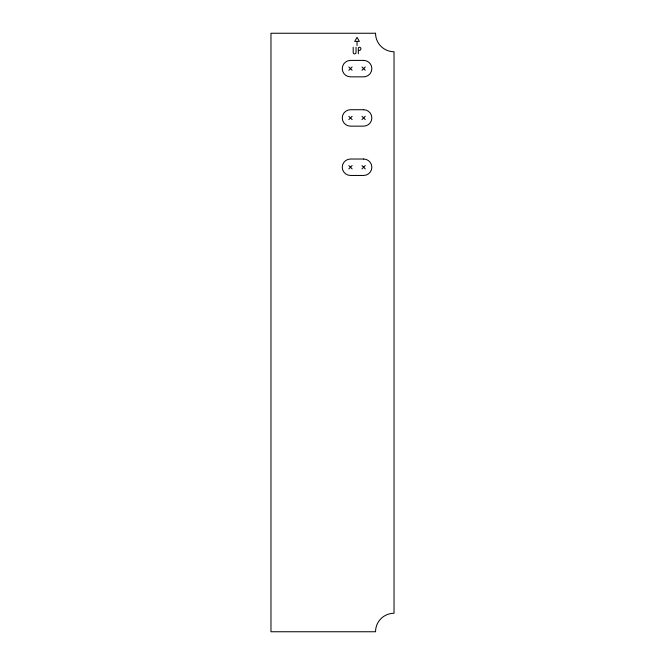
<?xml version="1.0" encoding="UTF-8"?>
<svg xmlns="http://www.w3.org/2000/svg" width="665" height="665" viewBox="0 0 665 665"><rect width="100%" height="100%" fill="white"/><g stroke="black" fill="none" stroke-linecap="round" stroke-linejoin="round"><path stroke-width="1" d="M348.834 70.274L352.118 66.982M361.984 70.274L365.268 66.982M348.834 119.575L352.118 116.292M361.984 119.575L365.268 116.292M348.834 168.885L352.118 165.593M361.984 168.885L365.268 165.593M356.889 41.388L354.719 41.388L357.047 37.356L359.374 41.388L357.047 41.388L357.047 45.577M358.477 50.39L359.324 50.39A1.588 1.588 0 0 0 360.912 48.803A1.588 1.588 0 0 0 359.324 47.223L358.344 47.789L358.319 53.799M361.984 66.982L365.268 70.274M348.834 66.982L352.118 70.274M361.984 116.292L365.268 119.575M348.834 116.292L352.118 119.575M361.984 165.593L365.268 168.885M348.834 165.593L352.118 168.885M356.033 47.223L356.033 52.444A1.421 1.421 0 0 1 354.611 53.865A1.421 1.421 0 0 1 353.19 52.444L353.19 47.223M375.542 33.25L270.971 33.25L270.971 631.75L375.542 631.75A18.487 18.487 0 0 1 394.029 613.263L394.029 51.737A18.487 18.487 0 0 1 375.542 33.25M363.622 60.407L350.48 60.407A8.221 8.221 0 0 0 342.259 68.628A8.221 8.221 0 0 0 350.48 76.849L363.622 76.849A8.221 8.221 0 0 0 371.843 68.628A8.221 8.221 0 0 0 363.622 60.407M363.622 109.717L350.48 109.717A8.221 8.221 0 0 0 342.259 117.938A8.221 8.221 0 0 0 350.48 126.15L363.622 126.15A8.221 8.221 0 0 0 371.843 117.938A8.221 8.221 0 0 0 363.622 109.717M363.622 159.026L350.48 159.026A8.221 8.221 0 0 0 342.259 167.239A8.221 8.221 0 0 0 350.48 175.46L363.622 175.46A8.221 8.221 0 0 0 371.843 167.239A8.221 8.221 0 0 0 363.622 159.026"/></g></svg>
